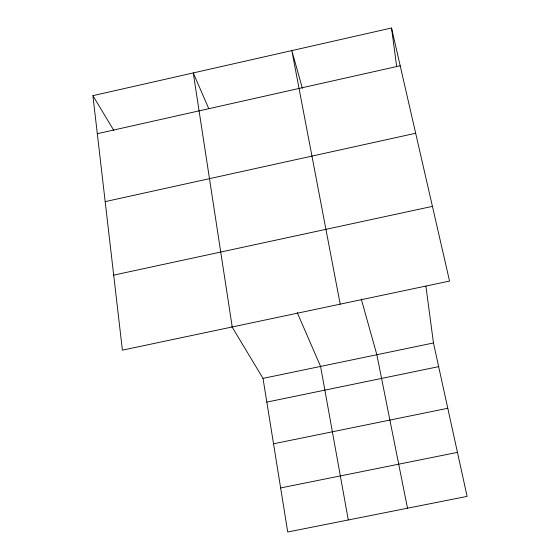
<?xml version="1.0" encoding="UTF-8"?>
<svg xmlns="http://www.w3.org/2000/svg" width="560" height="560" viewBox="0 0 560 560"><rect width="100%" height="100%" fill="white"/><g stroke="black" fill="none" stroke-linecap="round" stroke-linejoin="round"><path stroke-width="0.84" d="M92.897 95.669L391.531 28L449.554 281.064L122.388 350.154L92.897 95.669L113.869 130.522M97.307 133.7L400.19 65.765M105.175 201.628L415.667 133.266M113.694 275.128L432.425 206.374M231.952 326.76L263.011 378.385L433.468 342.965L425.908 286.181M266.826 402.108L438.662 366.646M273.539 443.793L447.783 408.275M280.637 487.942L457.45 452.368M208.782 108.689L193.263 72.926L232.225 326.963M297.199 312.508L320.586 366.422L348.299 519.974M302.365 88.305L291.823 50.596L340.2 304.157M361.256 298.977L376.845 354.732L407.498 508.221M433.468 342.965L467.103 496.384L287.728 532L263.011 378.385M391.531 28L396.662 66.542"/></g></svg>
